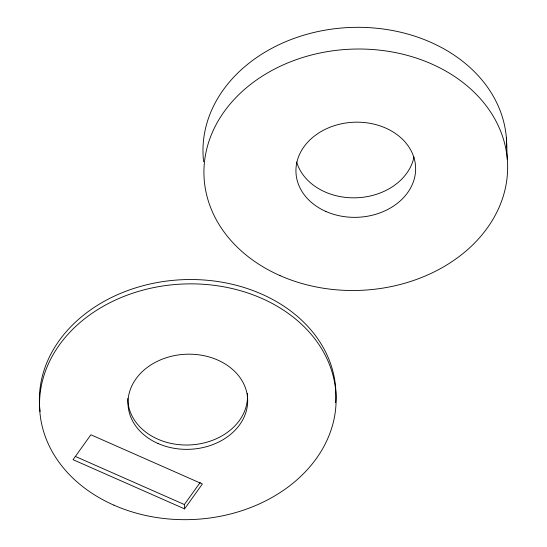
<?xml version="1.0" encoding="UTF-8"?>
<svg xmlns="http://www.w3.org/2000/svg" width="547" height="547" viewBox="0 0 547 547"><rect width="100%" height="100%" fill="white"/><g stroke="black" fill="none" stroke-linecap="round" stroke-linejoin="round"><path stroke-width="0.82" d="M184.558 508.881L202.376 483.972L90.877 434.769L73.059 459.678L184.558 508.881L184.366 504.539L200.209 482.399M75.206 456.369L184.366 504.539M506.358 137.557L507.301 159.245M203.634 161.734A151.916 120.682 -2.5 0 1 349.143 27.521A151.916 120.682 -2.5 0 1 506.672 147.82M413.997 156.968A59.869 47.562 -2.5 0 1 356.979 197.761A59.869 47.562 -2.5 0 1 296.665 162.056M40.095 411.535A148.34 117.844 -2.5 0 1 184.995 279.606A148.34 117.844 -2.5 0 1 335.632 402.585M247.36 393.286A59.869 47.562 -2.5 0 1 189.693 444.95A59.869 47.562 -2.5 0 1 127.793 398.462M280.05 275.62A151.916 120.682 -2.5 0 0 507.643 167.136A151.916 120.682 -2.5 0 0 279.654 66.529A151.916 120.682 -2.5 0 0 280.05 275.62M325.937 211.484A59.869 47.562 -2.5 0 0 415.631 168.729A59.869 47.562 -2.5 0 0 325.78 129.071A59.869 47.562 -2.5 0 0 325.937 211.484M113.885 505.141A148.34 117.844 -2.5 0 0 336.125 399.207A148.34 117.844 -2.5 0 0 113.496 300.959A148.34 117.844 -2.5 0 0 113.885 505.141M157.987 443.487A59.869 47.562 -2.5 0 0 247.688 400.732A59.869 47.562 -2.5 0 0 157.83 361.082A59.869 47.562 -2.5 0 0 157.987 443.487"/></g></svg>
